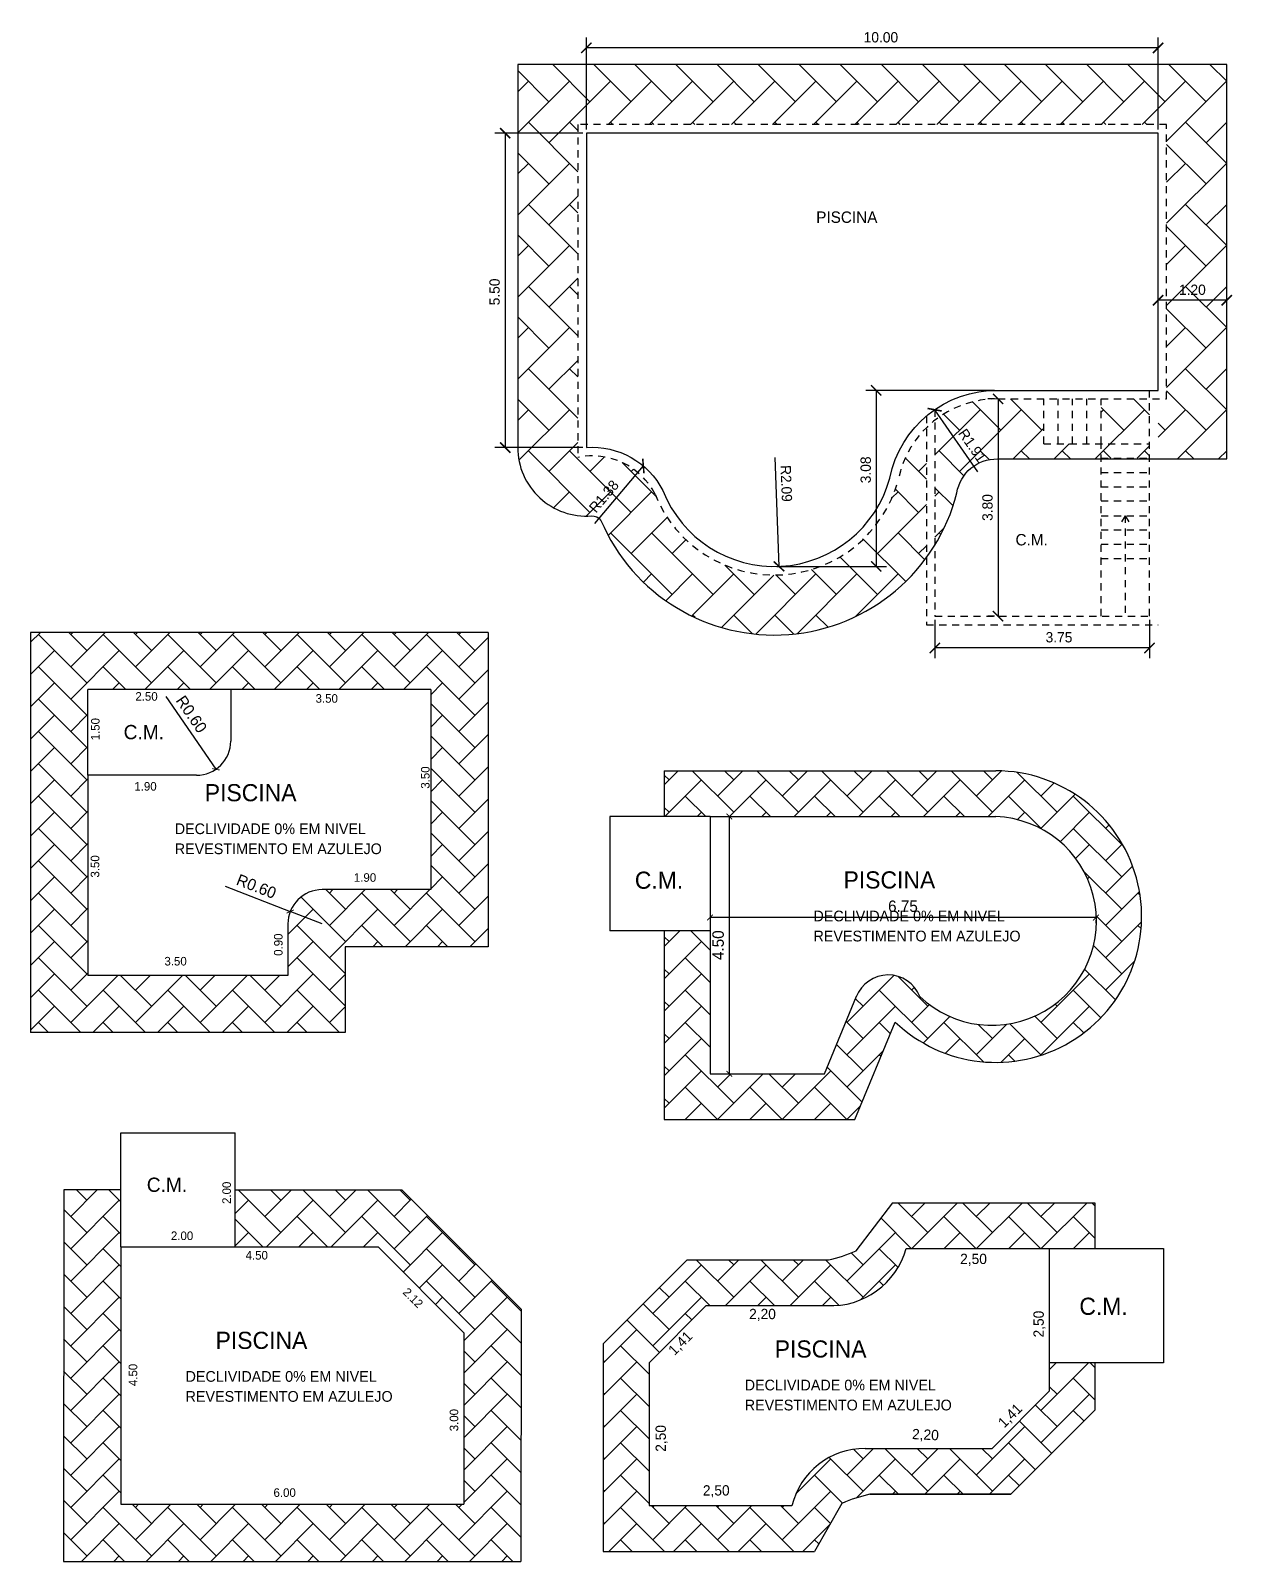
# Model space of a CAD drawing. Header units: millimetres. Extents: x 635.4 to 720.7, y 187 to 233.9.
# Drawn here: x 638.52 to 659.54, y 203.83 to 230.62 of the extents above; entities that cross this region are included whole.
import ezdxf

# ---------------------------------------------------------------- set-up
doc = ezdxf.new("R2010")
doc.units = ezdxf.units.MM
doc.header["$MEASUREMENT"] = 0
doc.header["$PDMODE"] = 2
doc.linetypes.add('HIDDEN2', pattern=[0.1875, 0.125, -0.0625])
for name, color, linetype in [('alvenaria', 5, 'Continuous'), ('ALVENARIA_FINA', 1, 'Continuous'), ('COTA', 1, 'Continuous'), ('cotas', 1, 'Continuous'), ('hachura', 2, 'Continuous'), ('textos', 7, 'Continuous')]:
    doc.layers.add(name, color=color, linetype=linetype)
doc.styles.add('ROMANS', font='stylu.ttf')
doc.styles.get("Standard").update_dxf_attribs({"font": 'stylu.ttf'})
doc.dimstyles.new('Copy of STANDARD', dxfattribs={"dimtxt": 0.2, "dimasz": 0.1, "dimexe": 0.1, "dimexo": 0.0625, "dimgap": 0.09, "dimtad": 1, "dimzin": 0, "dimdsep": 46, "dimtxsty": 'ROMANS', "dimblk": 'ARCHTICK', "dimcen": 0.09, "dimclrd": 256, "dimclre": 256, "dimclrt": 256, "dimadec": 0, "dimazin": 0, "dimtfac": 1, "dimtmove": 0, "dimatfit": 3, "dimldrblk": 'ARCHTICK', "dimfxl": 1, "dimtolj": 2, "dimtzin": 0, "dimlwd": -1, "dimlwe": -1, "dimarcsym": 0})
doc.dimstyles.new('PADRAO', dxfattribs={"dimtxt": 0.18, "dimasz": 0.18, "dimexe": 0.18, "dimexo": 0.0625, "dimgap": 0.09, "dimtad": 1, "dimzin": 0, "dimdsep": 46, "dimtxsty": 'Standard', "dimblk": 'ARCHTICK', "dimcen": 0.09, "dimclrd": 256, "dimclre": 256, "dimclrt": 256, "dimazin": 0, "dimtm": 1e-09, "dimtfac": 1, "dimtofl": 0, "dimtmove": 0, "dimatfit": 3, "dimldrblk": 'ARCHTICK', "dimfxl": 1, "dimtzin": 0, "dimlwd": -1, "dimlwe": -1, "dimarcsym": 0})
pattern_1 = [(225, (815.33996, 574.57165), (-0.7184205, -3e-17), [1.524, -0.508]), (135, (814.98075, 574.21244), (-0.7184205, -3e-17), [1.524, -0.508])]

# ---------------------------------------------------------------- blocks, each defined once
blk = doc.blocks.new('_ARCHTICK')
at = {"color": 0, "linetype": 'ByBlock', "const_width": 0.15}
blk.add_lwpolyline([(-0.5, -0.5), (0.5, 0.5)], dxfattribs=at)
blk = doc.blocks.new('*D15')
at = {"layer": 'cotas'}
blk.add_line((640.887, 218.966), (641.764, 217.692), dxfattribs=at)
at = {"layer": 'Defpoints', "color": 0}
for p in [(641.424, 218.187), (641.764, 217.692)]:
    blk.add_point(p, dxfattribs=at)
at = {"layer": 'cotas', "xscale": 0.1, "yscale": 0.1, "zscale": 0.1, "rotation": 304.5447718758554}
blk.add_blockref('_ARCHTICK', (641.764, 217.692), dxfattribs=at)
at = {"layer": 'cotas', "insert": (641.337, 218.656), "char_height": 0.2, "attachment_point": 5, "rotation": 304.5448, "style": 'ROMANS'}
blk.add_mtext('\\A2;R0.60', dxfattribs=at)
blk = doc.blocks.new('*D16')
at = {"layer": 'cotas'}
for p in [(641.926, 215.646), (643.624, 214.987)]:
    blk.add_line(p, (643.065, 215.204), dxfattribs=at)
at = {"layer": 'Defpoints', "color": 0}
for p in [(643.065, 215.204), (643.624, 214.987)]:
    blk.add_point(p, dxfattribs=at)
at = {"layer": 'cotas', "xscale": 0.1, "yscale": 0.1, "zscale": 0.1, "rotation": 338.7756647174691}
blk.add_blockref('_ARCHTICK', (643.065, 215.204), dxfattribs=at)
at = {"layer": 'cotas', "insert": (642.473, 215.643), "char_height": 0.2, "attachment_point": 5, "rotation": 338.7757, "style": 'ROMANS'}
blk.add_mtext('\\A2;R0.60', dxfattribs=at)
blk = doc.blocks.new('*D17')
at = {"layer": 'cotas'}
for p, q in [((657.157, 215.098), (650.407, 215.098)), ((650.407, 215.052), (650.407, 214.998)), ((657.157, 215.052), (657.157, 214.998))]:
    blk.add_line(p, q, dxfattribs=at)
at = {"layer": 'Defpoints', "color": 0}
for p in [(650.407, 215.115), (650.407, 215.098), (657.157, 215.115)]:
    blk.add_point(p, dxfattribs=at)
at = {"layer": 'cotas', "xscale": 0.1, "yscale": 0.1, "zscale": 0.1, "rotation": 180}
blk.add_blockref('_ARCHTICK', (650.407, 215.098), dxfattribs=at)
at = {"layer": 'cotas', "xscale": 0.1, "yscale": 0.1, "zscale": 0.1}
blk.add_blockref('_ARCHTICK', (657.157, 215.098), dxfattribs=at)
at = {"layer": 'cotas', "insert": (653.782, 215.296), "char_height": 0.2, "attachment_point": 5, "style": 'ROMANS'}
blk.add_mtext('\\A2;6.75', dxfattribs=at)
blk = doc.blocks.new('*D18')
at = {"layer": 'cotas'}
for p, q in [((650.469, 216.865), (650.845, 216.865)), ((650.745, 216.865), (650.745, 212.365)), ((650.469, 212.365), (650.845, 212.365))]:
    blk.add_line(p, q, dxfattribs=at)
at = {"layer": 'Defpoints', "color": 0}
for p in [(650.407, 216.865), (650.407, 212.365), (650.745, 212.365)]:
    blk.add_point(p, dxfattribs=at)
at = {"layer": 'cotas', "xscale": 0.1, "yscale": 0.1, "zscale": 0.1}
for p, rotation in [((650.745, 216.865), 90), ((650.745, 212.365), 270)]:
    blk.add_blockref('_ARCHTICK', p, dxfattribs=dict(at, rotation=rotation))
at = {"layer": 'cotas', "insert": (650.55, 214.615), "char_height": 0.2, "attachment_point": 5, "rotation": 90, "style": 'ROMANS'}
blk.add_mtext('\\A2;4.50', dxfattribs=at)
blk = doc.blocks.new('*D26')
at = {"layer": 'COTA'}
for p, q in [((648.244, 228.885), (648.244, 230.494)), ((658.244, 228.885), (658.244, 230.494)), ((658.244, 230.314), (648.244, 230.314))]:
    blk.add_line(p, q, dxfattribs=at)
at = {"layer": 'Defpoints', "color": 0}
for p in [(648.244, 230.314), (648.244, 228.822), (658.244, 228.822)]:
    blk.add_point(p, dxfattribs=at)
at = {"layer": 'COTA', "xscale": 0.18, "yscale": 0.18, "zscale": 0.18, "rotation": 180}
blk.add_blockref('_ARCHTICK', (648.244, 230.314), dxfattribs=at)
at = {"layer": 'COTA', "xscale": 0.18, "yscale": 0.18, "zscale": 0.18}
blk.add_blockref('_ARCHTICK', (658.244, 230.314), dxfattribs=at)
at = {"layer": 'COTA', "insert": (653.396, 230.498), "char_height": 0.18, "attachment_point": 5}
blk.add_mtext('10.00', dxfattribs=at)
blk = doc.blocks.new('*D27')
at = {"layer": 'COTA'}
blk.add_line((655.09, 222.896), (654.337, 223.983), dxfattribs=at)
at = {"layer": 'Defpoints', "color": 0}
for p in [(654.337, 223.983), (655.422, 222.417)]:
    blk.add_point(p, dxfattribs=at)
at = {"layer": 'COTA', "xscale": 0.18, "yscale": 0.18, "zscale": 0.18, "rotation": 124.7112656858457}
blk.add_blockref('_ARCHTICK', (654.337, 223.983), dxfattribs=at)
at = {"layer": 'COTA', "insert": (654.995, 223.356), "char_height": 0.18, "attachment_point": 5, "rotation": 304.7113}
blk.add_mtext('R1.91', dxfattribs=at)
blk = doc.blocks.new('*D28')
at = {"layer": 'COTA'}
for p, q in [((655.385, 224.322), (653.135, 224.322)), ((653.315, 224.322), (653.315, 221.242)), ((651.577, 221.242), (653.495, 221.242))]:
    blk.add_line(p, q, dxfattribs=at)
at = {"layer": 'Defpoints', "color": 0}
for p in [(655.448, 224.322), (651.514, 221.242), (653.315, 221.242)]:
    blk.add_point(p, dxfattribs=at)
at = {"layer": 'COTA', "xscale": 0.18, "yscale": 0.18, "zscale": 0.18}
for p, rotation in [((653.315, 224.322), 90), ((653.315, 221.242), 270)]:
    blk.add_blockref('_ARCHTICK', p, dxfattribs=dict(at, rotation=rotation))
at = {"layer": 'COTA', "insert": (653.131, 222.931), "char_height": 0.18, "attachment_point": 5, "rotation": 90}
blk.add_mtext('3.08', dxfattribs=at)
blk = doc.blocks.new('*D29')
at = {"layer": 'COTA'}
for p, q in [((654.341, 220.31), (654.341, 219.635)), ((658.094, 220.31), (658.094, 219.635)), ((658.094, 219.815), (654.341, 219.815))]:
    blk.add_line(p, q, dxfattribs=at)
at = {"layer": 'Defpoints', "color": 0}
for p in [(654.341, 220.372), (658.094, 220.372), (654.341, 219.815)]:
    blk.add_point(p, dxfattribs=at)
at = {"layer": 'COTA', "xscale": 0.18, "yscale": 0.18, "zscale": 0.18, "rotation": 180}
blk.add_blockref('_ARCHTICK', (654.341, 219.815), dxfattribs=at)
at = {"layer": 'COTA', "xscale": 0.18, "yscale": 0.18, "zscale": 0.18}
blk.add_blockref('_ARCHTICK', (658.094, 219.815), dxfattribs=at)
at = {"layer": 'COTA', "insert": (656.511, 220.001), "char_height": 0.18, "attachment_point": 5}
blk.add_mtext('3.75', dxfattribs=at)
blk = doc.blocks.new('*D30')
at = {"layer": 'COTA'}
for p, q in [((655.384, 224.172), (655.265, 224.172)), ((655.445, 224.172), (655.445, 220.372)), ((655.384, 220.372), (655.265, 220.372))]:
    blk.add_line(p, q, dxfattribs=at)
at = {"layer": 'Defpoints', "color": 0}
for p in [(655.447, 224.172), (655.445, 220.372), (655.447, 220.372)]:
    blk.add_point(p, dxfattribs=at)
at = {"layer": 'COTA', "xscale": 0.18, "yscale": 0.18, "zscale": 0.18}
for p, rotation in [((655.445, 224.172), 90), ((655.445, 220.372), 270)]:
    blk.add_blockref('_ARCHTICK', p, dxfattribs=dict(at, rotation=rotation))
at = {"layer": 'COTA', "insert": (655.261, 222.272), "char_height": 0.18, "attachment_point": 5, "rotation": 90}
blk.add_mtext('3.80', dxfattribs=at)
blk = doc.blocks.new('*D31')
at = {"layer": 'ALVENARIA_FINA'}
for p, q in [((658.244, 225.781), (658.244, 226.078)), ((659.444, 225.753), (659.444, 226.078)), ((659.444, 225.898), (658.244, 225.898))]:
    blk.add_line(p, q, dxfattribs=at)
at = {"layer": 'Defpoints', "color": 0}
for p in [(658.244, 225.898), (658.244, 225.718), (659.444, 225.691)]:
    blk.add_point(p, dxfattribs=at)
at = {"layer": 'ALVENARIA_FINA', "xscale": 0.18, "yscale": 0.18, "zscale": 0.18, "rotation": 180}
blk.add_blockref('_ARCHTICK', (658.244, 225.898), dxfattribs=at)
at = {"layer": 'ALVENARIA_FINA', "xscale": 0.18, "yscale": 0.18, "zscale": 0.18}
blk.add_blockref('_ARCHTICK', (659.444, 225.898), dxfattribs=at)
at = {"layer": 'ALVENARIA_FINA', "insert": (658.844, 226.081), "char_height": 0.18, "attachment_point": 5}
blk.add_mtext('1.20', dxfattribs=at)
blk = doc.blocks.new('*D32')
at = {"layer": 'COTA'}
for p, q in [((648.182, 228.822), (646.645, 228.822)), ((646.825, 228.822), (646.825, 223.322)), ((648.182, 223.322), (646.645, 223.322))]:
    blk.add_line(p, q, dxfattribs=at)
at = {"layer": 'Defpoints', "color": 0}
for p in [(648.244, 228.822), (646.825, 223.322), (648.244, 223.322)]:
    blk.add_point(p, dxfattribs=at)
at = {"layer": 'COTA', "xscale": 0.18, "yscale": 0.18, "zscale": 0.18}
for p, rotation in [((646.825, 228.822), 90), ((646.825, 223.322), 270)]:
    blk.add_blockref('_ARCHTICK', p, dxfattribs=dict(at, rotation=rotation))
at = {"layer": 'COTA', "insert": (646.64, 226.044), "char_height": 0.18, "attachment_point": 5, "rotation": 90}
blk.add_mtext('5.50', dxfattribs=at)
blk = doc.blocks.new('*D33')
at = {"layer": 'COTA'}
blk.add_line((651.539, 223.15), (651.613, 221.243), dxfattribs=at)
at = {"layer": 'Defpoints', "color": 0}
for p in [(651.531, 223.337), (651.613, 221.243)]:
    blk.add_point(p, dxfattribs=at)
at = {"layer": 'COTA', "xscale": 0.18, "yscale": 0.18, "zscale": 0.18, "rotation": 272.2462562069405}
blk.add_blockref('_ARCHTICK', (651.613, 221.243), dxfattribs=at)
at = {"layer": 'COTA', "insert": (651.741, 222.693), "char_height": 0.18, "attachment_point": 5, "rotation": 272.2463}
blk.add_mtext('R2.09', dxfattribs=at)
blk = doc.blocks.new('*D34')
at = {"layer": 'COTA'}
blk.add_line((648.391, 221.992), (649.241, 222.999), dxfattribs=at)
at = {"layer": 'Defpoints', "color": 0}
for p in [(649.241, 222.999), (648.348, 221.942)]:
    blk.add_point(p, dxfattribs=at)
at = {"layer": 'COTA', "xscale": 0.18, "yscale": 0.18, "zscale": 0.18, "rotation": 49.81152567402766}
blk.add_blockref('_ARCHTICK', (649.241, 222.999), dxfattribs=at)
at = {"layer": 'COTA', "insert": (648.552, 222.468), "char_height": 0.18, "attachment_point": 5, "rotation": 49.8115}
blk.add_mtext('R1.38', dxfattribs=at)

msp = doc.modelspace()

# ---------------------------------------------------------------- hatches: boundary and pattern name
h = msp.add_hatch()
h.set_pattern_fill('AR-HBONE', color=2, scale=0.005, angle=90, style=0)
h.set_pattern_definition(pattern_1)
h.paths.add_polyline_path([(647.044, 223.322, 0.436372), (648.334, 222.125, -0.264663), (648.499, 222.047, 0.581946), (654.191, 221.392), (654.191, 223.668, 0.151257), (653.699, 222.754, -0.721733), (649.445, 222.507, 0.33745), (648.094, 223.15), (648.094, 228.972), (658.394, 228.972), (658.394, 224.172), (658.244, 224.172), (658.244, 223.122), (659.444, 223.122), (659.444, 230.022), (647.044, 230.022)])
h.paths.add_polyline_path([(658.497, 226.219), (659.191, 226.219), (659.191, 225.943), (658.497, 225.943)], flags=24)
h.paths.add_polyline_path([(648.159, 222.217), (648.734, 222.898), (648.946, 222.719), (648.371, 222.038)], flags=24)
h = msp.add_hatch()
h.set_pattern_fill('AR-HBONE', color=2, scale=0.005, angle=90, style=0)
h.set_pattern_definition(pattern_1)
h.paths.add_polyline_path([(657.246, 223.387), (657.246, 224.172), (658.094, 224.172), (658.094, 223.387)])
h.paths.add_polyline_path([(658.094, 223.387), (658.094, 223.137), (657.246, 223.137), (657.246, 223.387)])
h.paths.add_polyline_path([(655.438, 223.122, 0.375212), (654.725, 222.528, -0.075538), (654.341, 221.616), (654.341, 223.8, -0.171085), (655.447, 224.172), (656.246, 224.172), (656.246, 223.387), (657.246, 223.387), (657.246, 223.122)])
h.paths.add_polyline_path([(654.326, 223.433), (654.831, 222.703), (655.06, 222.861), (654.554, 223.591)], flags=9)
at = {"layer": 'hachura'}
h = msp.add_hatch(dxfattribs=at)
h.set_pattern_fill('AR-HBONE', color=256, scale=0.1, style=0)
h.paths.add_polyline_path([(646.524, 220.087), (638.524, 220.087), (638.524, 213.087), (644.024, 213.087), (644.024, 214.587), (646.524, 214.587)])
h.paths.add_polyline_path([(645.524, 219.087), (645.524, 215.587), (643.624, 215.587, 0.414214), (643.024, 214.987), (643.024, 214.087), (639.524, 214.087), (639.524, 217.587), (639.524, 219.087), (642.024, 219.087)], flags=16)
h.paths.add_polyline_path([(641.198, 219.132), (641.732, 218.357), (641.477, 218.181), (640.943, 218.956)], flags=24)
h.paths.add_polyline_path([(642.09, 215.958), (642.968, 215.617), (642.855, 215.328), (641.978, 215.669)], flags=8)
h.paths.add_polyline_path([(640.995, 216.15), (644.733, 216.15), (644.733, 216.447), (640.995, 216.447)], flags=8)
h.paths.add_polyline_path([(640.996, 216.503), (644.541, 216.503), (644.541, 216.799), (640.996, 216.799)], flags=8)
h.paths.add_polyline_path([(641.492, 217.046), (643.279, 217.046), (643.279, 217.514), (641.492, 217.514)], flags=8)
h.paths.add_polyline_path([(645.547, 217.313), (645.547, 217.913), (645.311, 217.913), (645.311, 217.313)], flags=24)
h.paths.add_polyline_path([(643.468, 218.811), (644.068, 218.811), (644.068, 219.048), (643.468, 219.048)], flags=8)
h.paths.add_polyline_path([(639.775, 218.16), (639.775, 218.759), (639.539, 218.759), (639.539, 218.16)], flags=8)
h.paths.add_polyline_path([(640.316, 218.846), (640.916, 218.846), (640.916, 219.083), (640.316, 219.083)], flags=8)
h.paths.add_polyline_path([(644.139, 215.68), (644.738, 215.68), (644.738, 215.914), (644.139, 215.914)], flags=8)
h.paths.add_polyline_path([(640.824, 214.214), (641.424, 214.214), (641.424, 214.45), (640.824, 214.45)], flags=8)
h.paths.add_polyline_path([(642.975, 214.39), (642.975, 214.989), (642.741, 214.989), (642.741, 214.39)], flags=8)
h.paths.add_polyline_path([(639.771, 215.759), (639.771, 216.359), (639.535, 216.359), (639.535, 215.759)], flags=8)
h.paths.add_polyline_path([(640.299, 217.275), (640.898, 217.275), (640.898, 217.509), (640.299, 217.509)], flags=8)
h.paths.add_polyline_path([(640.086, 218.146), (641.026, 218.146), (641.026, 218.535), (640.086, 218.535)], flags=8)
h = msp.add_hatch(dxfattribs=at)
h.set_pattern_fill('AR-HBONE', color=256, scale=0.1, style=0)
h.paths.add_polyline_path([(655.407, 217.665), (649.607, 217.665), (649.607, 216.865), (650.407, 216.865), (655.407, 216.865, -1.449515), (654.077, 213.719, 0.68547), (652.966, 213.71), (652.407, 212.365), (650.407, 212.365), (650.407, 214.865), (649.607, 214.865), (649.607, 211.565), (652.941, 211.565), (653.648, 213.268, 1.476952)])
h = msp.add_hatch(dxfattribs=at)
h.set_pattern_fill('AR-HBONE', color=256, scale=0.1, style=0)
h.paths.add_polyline_path([(645.015, 210.335), (642.102, 210.335), (642.102, 209.335), (644.601, 209.335), (646.102, 207.834), (646.101, 204.835), (640.101, 204.835), (640.102, 209.335), (640.102, 210.335), (639.103, 210.335), (639.1, 203.835), (647.1, 203.835), (647.102, 208.248)])
h = msp.add_hatch(dxfattribs=at)
h.set_pattern_fill('AR-HBONE', color=256, scale=0.1, style=0)
h.paths.add_polyline_path([(657.14, 210.11), (653.605, 210.11), (652.965, 209.269, -0.049797), (652.477, 209.11), (650.009, 209.11), (648.54, 207.641), (648.54, 204.01), (652.235, 204.01), (652.715, 204.85, -0.049797), (653.203, 205.01), (655.671, 205.01), (657.14, 206.478), (657.14, 207.31), (656.34, 207.31), (656.34, 206.81), (655.34, 205.81), (653.103, 205.81, 0.343823), (651.84, 204.81), (649.34, 204.81), (649.34, 207.31), (650.34, 208.31), (652.453, 208.31, 0.350034), (653.84, 209.31), (656.34, 209.31), (657.14, 209.31)])

# ---------------------------------------------------------------- linework, layer by layer
at = {"color": 1, "linetype": 'HIDDEN2'}
for p, q in [((658.094, 220.372), (658.094, 224.322)), ((654.341, 223.986), (654.341, 220.372)), ((654.191, 223.871), (654.191, 220.222)), ((656.246, 223.387), (658.094, 223.387)), ((657.246, 220.372), (657.246, 223.387)), ((657.246, 223.137), (658.094, 223.137)), ((657.246, 222.887), (658.094, 222.887)), ((657.246, 222.637), (658.094, 222.637)), ((657.246, 222.387), (658.094, 222.387)), ((657.246, 222.129), (658.094, 222.129)), ((657.246, 221.879), (658.094, 221.879)), ((657.246, 221.629), (658.094, 221.629)), ((657.246, 221.379), (658.094, 221.379)), ((654.191, 220.222), (658.244, 220.222)), ((654.341, 220.372), (658.094, 220.372))]:
    msp.add_line(p, q, dxfattribs=at)
at = {"color": 2}
msp.add_lwpolyline([(659.444, 223.122), (659.444, 230.022), (647.044, 230.022), (647.044, 223.322, 0.436372), (648.334, 222.125, -0.264663), (648.499, 222.047, 0.718268), (654.725, 222.528, -0.375212), (655.438, 223.122)], format="xyb", close=True, dxfattribs=at)
at = {"color": 1, "linetype": 'HIDDEN2'}
msp.add_lwpolyline([(658.394, 224.172), (658.394, 228.972), (648.094, 228.972), (648.094, 223.15, -0.33745), (649.445, 222.507, 0.721733), (653.699, 222.754, -0.362769), (655.447, 224.172)], format="xyb", close=True, dxfattribs=at)
for points in [[(656.246, 223.387), (656.246, 224.172)], [(656.496, 223.387), (656.496, 224.172)], [(656.746, 223.387), (656.746, 224.172)], [(656.996, 223.387), (656.996, 224.172)], [(657.246, 223.387), (657.246, 224.172)], [(657.67, 222.129), (657.604, 222.015)], [(657.67, 222.129), (657.67, 220.372)], [(657.67, 222.129), (657.737, 222.015)]]:
    msp.add_lwpolyline(points, dxfattribs=at)
msp.add_lwpolyline([(648.244, 223.322), (648.244, 223.322)])
at = {"layer": 'alvenaria'}
for p, q in [((642.024, 219.087), (642.024, 218.187)), ((645.524, 219.087), (642.024, 219.087)), ((645.524, 219.087), (645.524, 215.587)), ((641.424, 217.587), (639.524, 217.587)), ((639.524, 217.587), (639.524, 214.087)), ((650.407, 216.865), (650.407, 212.365)), ((650.407, 216.865), (655.407, 216.865)), ((645.524, 215.587), (643.624, 215.587)), ((643.024, 214.987), (643.024, 214.087)), ((643.024, 214.087), (639.524, 214.087)), ((652.407, 212.365), (652.971, 213.723)), ((650.407, 212.365), (652.407, 212.365)), ((640.102, 209.335), (640.101, 204.835)), ((640.102, 209.335), (644.601, 209.335)), ((644.601, 209.335), (646.102, 207.834)), ((649.34, 207.31), (650.34, 208.31)), ((646.102, 207.834), (646.101, 204.835)), ((655.34, 205.81), (656.34, 206.81)), ((640.101, 204.835), (646.101, 204.835))]:
    msp.add_line(p, q, dxfattribs=at)
at = {"layer": 'alvenaria', "ltscale": 0.018}
for p, q in [((653.84, 209.31), (656.34, 209.31)), ((656.34, 209.31), (656.34, 206.81)), ((650.34, 208.31), (652.453, 208.31)), ((649.34, 207.31), (649.34, 204.81)), ((653.122, 205.81), (655.34, 205.81)), ((649.34, 204.81), (651.84, 204.81))]:
    msp.add_line(p, q, dxfattribs=at)
at = {"layer": 'alvenaria'}
msp.add_lwpolyline([(658.244, 224.322), (658.244, 228.822), (648.244, 228.822), (648.244, 223.322, -0.302584), (649.582, 222.569, 0.722094), (653.553, 222.788, -0.361804), (655.448, 224.322)], format="xyb", close=True, dxfattribs=at)
for centre, radius, start, end in [((641.424, 218.187), 0.6, 270, 0), ((655.339, 215.039), 1.827, 226.2906, 87.8856), ((643.624, 214.987), 0.6, 90, 180), ((653.523, 213.499), 0.596, 21.5896, 159.3075), ((652.52, 209.679), 1.371, 267.2135, 344.3807), ((653.113, 204.499), 1.31, 89.589, 166.3076)]:
    msp.add_arc(centre, radius, start, end, dxfattribs=at)
at = {"layer": 'hachura'}
for p, q in [((646.524, 220.087), (638.524, 220.087)), ((638.524, 220.087), (638.524, 213.087)), ((646.524, 220.087), (646.524, 214.587)), ((639.524, 217.587), (639.524, 219.087)), ((642.024, 219.087), (639.524, 219.087)), ((649.607, 217.665), (655.407, 217.665)), ((649.607, 217.665), (649.607, 216.865)), ((650.407, 216.865), (648.657, 216.865)), ((648.657, 216.865), (648.657, 214.865)), ((650.407, 214.865), (648.657, 214.865)), ((649.607, 214.865), (649.607, 211.565)), ((646.524, 214.587), (644.024, 214.587)), ((644.024, 214.587), (644.024, 213.087)), ((652.941, 211.565), (653.648, 213.268)), ((644.024, 213.087), (638.524, 213.087)), ((640.102, 209.335), (640.102, 211.335)), ((640.102, 211.335), (642.102, 211.335)), ((642.102, 209.335), (642.102, 211.335)), ((649.607, 211.565), (652.941, 211.565)), ((639.103, 210.335), (639.1, 203.835)), ((640.102, 210.335), (639.103, 210.335)), ((642.102, 210.335), (645.015, 210.335)), ((645.015, 210.335), (647.102, 208.248)), ((652.965, 209.269), (653.605, 210.11)), ((653.605, 210.11), (657.14, 210.11)), ((657.14, 210.11), (657.14, 209.31)), ((656.34, 209.31), (658.34, 209.31)), ((658.34, 209.31), (658.34, 207.31)), ((648.54, 207.641), (650.009, 209.11)), ((650.009, 209.11), (652.477, 209.11)), ((647.102, 208.248), (647.1, 203.835)), ((648.54, 207.641), (648.54, 204.01)), ((658.34, 207.31), (656.34, 207.31)), ((657.14, 207.31), (657.14, 206.478)), ((655.671, 205.01), (657.14, 206.478)), ((653.203, 205.01), (655.671, 205.01)), ((655.671, 205.01), (653.203, 205.01)), ((652.715, 204.85), (652.235, 204.01)), ((639.1, 203.835), (647.1, 203.835)), ((648.54, 204.01), (652.235, 204.01))]:
    msp.add_line(p, q, dxfattribs=at)
for centre, radius, start, end in [((655.407, 215.115), 2.55, 226.403, 90), ((651.924, 211.634), 2.584, 282.3509, 293.7542), ((653.756, 202.485), 2.584, 102.3509, 113.7542)]:
    msp.add_arc(centre, radius, start, end, dxfattribs=at)

# ---------------------------------------------------------------- texts
at = {"layer": 'cotas'}
for s, height, p in [('2.50', 0.15, (640.356, 218.892)), ('3.50', 0.15, (643.508, 218.857)), ('1.90', 0.15, (640.338, 217.319)), ('1.90', 0.15, (644.178, 215.724)), ('3.50', 0.15, (640.864, 214.26)), ('2,50', 0.18, (654.782, 209.037)), ('2,20', 0.18, (651.091, 208.073)), ('2,50', 0.18, (650.282, 204.987))]:
    msp.add_text(s, height=height, dxfattribs=at).set_placement(p)
for s, height, rotation, p in [('1.50', 0.15, 90, (639.73, 218.199)), ('3.50', 0.15, 90, (645.502, 217.353)), ('3.50', 0.15, 90, (639.725, 215.798)), ('0.90', 0.15, 90, (642.931, 214.429)), ('2,50', 0.18, 90, (656.245, 207.752)), ('1,41', 0.18, 45, (649.785, 207.425)), ('1,41', 0.18, 45, (655.553, 206.157)), ('2,50', 0.18, 90, (649.635, 205.752)), ('2,20', 0.18, 357.1174, (653.937, 205.975))]:
    msp.add_text(s, height=height, rotation=rotation, dxfattribs=at).set_placement(p)
at = {"layer": 'cotas', "char_height": 0.15, "attachment_point": 5}
for s, insert, rotation in [('\\A1;2.00', (641.953, 210.283), 90), ('\\A1;2.12', (645.212, 208.445), 315), ('\\A1;4.50', (640.315, 207.096), 90), ('\\A1;3.00', (645.93, 206.306), 90)]:
    msp.add_mtext(s, dxfattribs=dict(at, insert=insert, rotation=rotation))
for s, insert in [('\\A1;2.00', (641.173, 209.531)), ('\\A1;4.50', (642.479, 209.189)), ('\\A1;6.00', (642.967, 205.037))]:
    msp.add_mtext(s, dxfattribs=dict(at, insert=insert))
at = {"layer": 'hachura'}
msp.add_text('REVESTIMENTO EM AZULEJO', height=0.1875, dxfattribs=at).set_placement((651.014, 206.476))
at = {"layer": 'textos'}
for s, height, p in [('PISCINA', 0.2, (652.265, 227.252)), ('C.M.', 0.2, (655.751, 221.609)), ('C.M.', 0.25, (640.151, 218.218)), ('PISCINA', 0.3, (641.57, 217.133)), ('DECLIVIDADE 0% EM NIVEL', 0.1875, (641.045, 216.558)), ('REVESTIMENTO EM AZULEJO', 0.1875, (641.045, 216.208)), ('C.M.', 0.3, (649.092, 215.602)), ('PISCINA', 0.3, (652.742, 215.607)), ('DECLIVIDADE 0% EM NIVEL', 0.1875, (652.217, 215.032)), ('REVESTIMENTO EM AZULEJO', 0.1875, (652.217, 214.681)), ('C.M. ', 0.25, (640.556, 210.299)), ('C.M.', 0.3, (656.867, 208.148)), ('PISCINA', 0.3, (641.759, 207.552)), ('PISCINA', 0.3, (651.539, 207.401)), ('DECLIVIDADE 0% EM NIVEL', 0.1875, (641.234, 206.977)), ('REVESTIMENTO EM AZULEJO', 0.1875, (641.234, 206.627)), ('DECLIVIDADE 0% EM NIVEL', 0.1875, (651.014, 206.826))]:
    msp.add_text(s, height=height, dxfattribs=at).set_placement(p)

# ---------------------------------------------------------------- dimensions: what is measured, and where the dimension line sits
at = {"layer": 'ALVENARIA_FINA', "color": 1}
dim = msp.add_linear_dim(base=(658.244, 225.898), p1=(659.444, 225.691), p2=(658.244, 225.718), angle=180, dimstyle='PADRAO', dxfattribs=at)
dim.commit()
dim.dimension.update_dxf_attribs({"geometry": '*D31', "text_midpoint": (658.844, 226.081)})
at = {"layer": 'COTA'}
for base, p1, p2, angle, picture, middle in [((648.244, 230.314), (658.244, 228.822), (648.244, 228.822), 180, '*D26', (653.396, 230.314)), ((646.825, 223.322), (648.244, 228.822), (648.244, 223.322), 270, '*D32', (646.825, 226.044)), ((653.315, 221.242), (655.448, 224.322), (651.514, 221.242), 270, '*D28', (653.315, 222.931)), ((654.341, 219.815), (658.094, 220.372), (654.341, 220.372), 180, '*D29', (656.511, 219.815))]:
    dim = msp.add_linear_dim(base=base, p1=p1, p2=p2, angle=angle, dimstyle='PADRAO', dxfattribs=at)
    dim.commit()
    dim.dimension.update_dxf_attribs({"geometry": picture, "text_midpoint": middle, "dimtype": 160})
dim = msp.add_linear_dim(base=(655.445, 220.372), p1=(655.447, 224.172), p2=(655.447, 220.372), angle=270, dimstyle='PADRAO', dxfattribs=at)
dim.commit()
dim.dimension.update_dxf_attribs({"geometry": '*D30', "text_midpoint": (655.261, 222.272)})
for center, mpoint, picture, middle in [((655.422, 222.417), (654.337, 223.983), '*D27', (654.844, 223.251)), ((648.348, 221.942), (649.241, 222.999), '*D34', (648.693, 222.349)), ((651.5312, 223.3367), (651.6133, 221.2435), '*D33', (651.5568, 222.6859))]:
    dim = msp.add_radius_dim(center=center, mpoint=mpoint, dimstyle='PADRAO', dxfattribs=at)
    dim.commit()
    dim.dimension.update_dxf_attribs({"geometry": picture, "text_midpoint": middle, "dimtype": 164})
at = {"layer": 'cotas'}
dim = msp.add_radius_dim(center=(641.424, 218.187), mpoint=(641.764, 217.692), dimstyle='Copy of STANDARD', dxfattribs=at)
dim.commit()
dim.dimension.update_dxf_attribs({"geometry": '*D15', "text_midpoint": (641.177, 218.546), "dimtype": 164})
dim = msp.add_linear_dim(base=(650.745, 212.365), p1=(650.407, 216.865), p2=(650.407, 212.365), angle=90, dimstyle='Copy of STANDARD', dxfattribs=at)
dim.commit()
dim.dimension.update_dxf_attribs({"geometry": '*D18', "text_midpoint": (650.55, 214.615)})
dim = msp.add_radius_dim(center=(643.624, 214.987), mpoint=(643.065, 215.204), dimstyle='Copy of STANDARD', dxfattribs=at)
dim.commit()
dim.dimension.update_dxf_attribs({"geometry": '*D16', "text_midpoint": (642.473, 215.643)})
dim = msp.add_linear_dim(base=(650.407, 215.098), p1=(657.157, 215.115), p2=(650.407, 215.115), dimstyle='Copy of STANDARD', dxfattribs=at)
dim.commit()
dim.dimension.update_dxf_attribs({"geometry": '*D17', "text_midpoint": (653.782, 215.296)})

doc.saveas('drawing.dxf')
